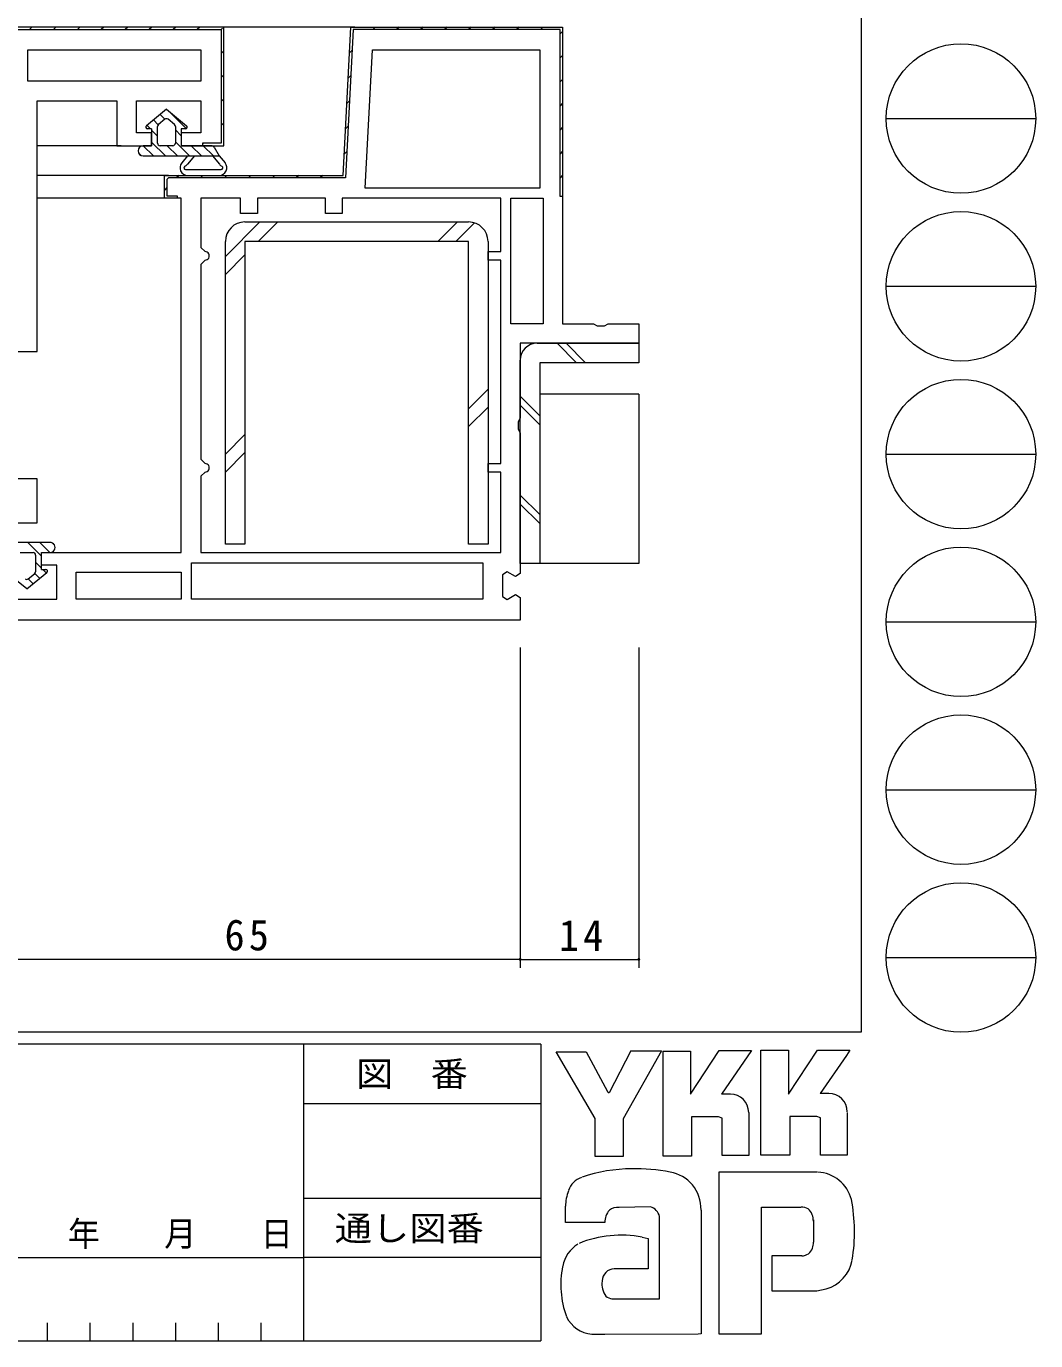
# Model space of a CAD drawing. Units: millimetres on the paper. Extents: x -420 to 373, y -297 to 267.
# Drawn here: x 253.8 to 372.9, y -297 to -141.9 of the extents above; entities that cross this region are included whole.
import ezdxf
from ezdxf.enums import TextEntityAlignment as Align

# ---------------------------------------------------------------- set-up
doc = ezdxf.new("R2010")
doc.units = ezdxf.units.MM
for name, color, linetype, lineweight in [('0-1_YKK_ZWAK', 7, 'Continuous', 9), ('0-3_YKK_12', 2, 'Continuous', 9), ('0-4_YKK_D', 6, 'Continuous', 9), ('0-6_YKK_13', 4, 'Continuous', 9), ('0-7_YKK_11', 7, 'Continuous', 9)]:
    doc.layers.add(name, color=color, linetype=linetype, lineweight=lineweight)
doc.styles.add('ＭＳ ゴシック', font='')
doc.styles.get('ＭＳ ゴシック').set_extended_font_data('MS Gothic')

msp = doc.modelspace()

# ---------------------------------------------------------------- linework, layer by layer
at = {"layer": '0-1_YKK_ZWAK'}
for p, q in [((352.3, 264.4), (352.3, -260.6)), ((355.276, -152.8), (372.916, -152.8)), ((355.276, -172.596), (372.916, -172.596)), ((355.276, -192.392), (372.916, -192.392)), ((355.276, -212.188), (372.916, -212.188)), ((355.276, -231.984), (372.916, -231.984)), ((355.276, -251.78), (372.916, -251.78)), ((352.3, -260.6), (-417.7, -260.6)), ((314.5, -262), (-417.7, -262)), ((286.5, -262), (286.5, -297)), ((314.5, -262), (314.5, -297)), ((316.337, -262.906), (319.851, -262.906)), ((320.932, -270.799), (316.337, -262.906)), ((325.136, -262.798), (322.581, -267.771)), ((328.96, -275.231), (328.96, -262.825)), ((340.474, -262.717), (343.745, -262.717)), ((340.474, -275.123), (340.474, -262.717)), ((347.178, -262.717), (350.962, -262.717)), ((350.583, -263.365), (347.461, -267.825)), ((350.962, -262.717), (350.583, -263.365)), ((336.879, -267.906), (335.84, -267.906)), ((348.501, -267.825), (347.461, -267.825)), ((286.5, -269), (314.5, -269)), ((335.474, -270.582), (332.284, -270.582)), ((339.042, -270.069), (339.042, -275.15)), ((343.88, -270.555), (343.88, -275.123)), ((347.069, -270.555), (343.88, -270.555)), ((347.502, -270.717), (347.069, -270.555)), ((347.502, -275.096), (347.502, -270.717)), ((350.664, -270.069), (350.664, -275.096)), ((343.88, -275.123), (340.474, -275.123)), ((347.502, -275.046), (347.553, -275.096)), ((350.664, -275.096), (347.502, -275.096)), ((347.124, -277.096), (335.528, -277.096)), ((335.528, -277.096), (335.528, -296.206)), ((286.5, -280.199), (314.5, -280.199)), ((317.418, -283.07), (317.418, -281.141)), ((327.446, -281.205), (323.748, -281.275)), ((333.42, -281.583), (333.42, -296.179)), ((340.555, -281.259), (345.204, -281.259)), ((340.555, -296.206), (340.555, -281.259)), ((322.067, -283.07), (317.418, -283.07)), ((328.527, -292.071), (328.527, -282.34)), ((346.673, -282.756), (346.691, -285.391)), ((185.7, -287.2), (286.5, -287.2)), ((314.5, -287.199), (286.5, -287.199)), ((341.772, -286.989), (341.772, -291.125)), ((345.313, -286.989), (341.772, -286.989)), ((327.176, -288.53), (323.181, -288.535)), ((341.772, -291.125), (347.097, -291.125)), ((347.097, -291.125), (348.178, -290.882)), ((322.905, -292.071), (328.527, -292.071)), ((328.095, -292.071), (328.446, -292.071)), ((328.527, -292.07), (328.528, -292.071)), ((256.26, -294.9), (256.26, -297)), ((261.3, -294.9), (261.3, -297)), ((266.34, -294.9), (266.34, -297)), ((271.38, -294.9), (271.38, -297)), ((276.42, -294.9), (276.42, -297)), ((281.46, -294.9), (281.46, -297)), ((333.42, -296.179), (333.095, -296.233)), ((-417.7, -297), (314.5, -297)), ((322.067, -296.26), (320.58, -296.26)), ((333.095, -296.233), (322.067, -296.26))]:
    msp.add_line(p, q, dxfattribs=at)
for points in [[(319.851, -262.906), (322.364, -267.609), (322.581, -267.771)], [(325.136, -262.798), (328.762, -262.798), (324.229, -270.826)], [(328.96, -262.825), (332.176, -262.825), (332.176, -267.923), (335.555, -262.771)], [(335.555, -262.771), (339.38, -262.771), (335.84, -267.906)], [(343.745, -262.717), (343.745, -267.908), (347.178, -262.717)], [(324.229, -270.826), (324.229, -275.258), (320.932, -275.258), (320.932, -270.799)], [(332.284, -270.582), (332.284, -275.231), (328.96, -275.231)], [(339.042, -275.15), (335.906, -275.15), (335.906, -270.744), (335.474, -270.582)], [(326.473, -284.773), (327.176, -284.935), (327.176, -288.53)], [(335.528, -296.206), (339.772, -296.206), (340.555, -296.206)]]:
    msp.add_lwpolyline(points, dxfattribs=at)
for centre in [(364.096, -152.8), (364.096, -172.596), (364.096, -192.392), (364.096, -212.188), (364.096, -231.984), (364.096, -251.78)]:
    msp.add_circle(centre, 8.82, dxfattribs=at)
for centre, radius, start, end in [((336.879, -270.069), 2.163, 0.00165, 89.99603), ((348.501, -269.988), 2.163, 0.00165, 89.99603), ((325.222, -294.401), 17.68, 89.89165, 109.30847), ((325.741, -297.463), 20.748, 78.78009, 91.46938), ((329.03, -281.496), 4.449, 40.66422, 80.31693), ((346.972, -281.44), 4.341, 14.44571, 87.08746), ((320.106, -280.055), 2.444, 109.02126, 161.51263), ((328.809, -281.485), 4.612, 358.78058, 38.76563), ((322.459, -281.166), 5.037, 158.41083, 179.71774), ((330.666, -284.187), 20.86, 350.99026, 10.67624), ((324.175, -283.007), 2.109, 138.46381, 181.71359), ((323.615, -282.971), 1.701, 85.50551, 126.78038), ((326.956, -282.754), 1.625, 14.75519, 72.44994), ((345.365, -282.479), 1.229, 16.43123, 96.91661), ((343.031, -283.208), 3.673, 4.93422, 17.03551), ((324.02, -297.854), 13.309, 79.38097, 112.05824), ((320.927, -288.927), 3.908, 121.8271, 169.08475), ((345.314, -285.684), 1.306, 269.95467, 342.90144), ((343.01, -285.041), 3.697, 343.6902, 354.75362), ((327.949, -290.395), 11.082, 168.76372, 199.80078), ((347.035, -286.745), 4.291, 285.4429, 349.90448), ((324.082, -290.328), 2.369, 171.08202, 216.71922), ((323.19, -289.979), 1.445, 90.33952, 178.03638), ((323.15, -290.565), 1.526, 230.97279, 260.7549), ((320.94, -292.443), 3.823, 207.31435, 263.59464)]:
    msp.add_arc(centre, radius, start, end, dxfattribs=at)
at = {"layer": '0-3_YKK_12'}
for p, q in [((292.552, -142.004), (98.662, -142.004)), ((264.977, -156.004), (255.077, -156.004)), ((270.577, -159.504), (255.077, -159.504)), ((270.577, -162.204), (255.077, -162.204))]:
    msp.add_line(p, q, dxfattribs=at)
at = {"layer": '0-4_YKK_D'}
for p, q in [((312.077, -215.207), (312.077, -253.004)), ((312.077, -215.207), (312.077, -253.004)), ((326.077, -215.207), (326.077, -253.004)), ((312.077, -252.004), (247.077, -252.004)), ((312.077, -252.004), (326.077, -252.004))]:
    msp.add_line(p, q, dxfattribs=at)
for centre, start, end in [((312.077, -252.004), 0, 180), ((312.077, -252.004), 0, 180), ((312.077, -252.004), 180, 0), ((312.077, -252.004), 180, 0), ((326.077, -252.004), 0, 180), ((326.077, -252.004), 180, 0)]:
    msp.add_arc(centre, 0.106, start, end, dxfattribs=at)
at = {"layer": '0-6_YKK_13'}
for p, q in [((270.327, -151.704), (267.951, -153.645)), ((270.327, -151.704), (272.703, -153.645)), ((270.528, -151.868), (272.649, -153.99)), ((268.791, -152.959), (269.361, -153.529)), ((270.137, -152.892), (269.387, -153.505)), ((269.569, -152.323), (270.137, -152.892)), ((271.267, -153.505), (270.517, -152.892)), ((268.012, -153.595), (268.421, -154.004)), ((268.577, -154.004), (268.079, -154.004)), ((268.577, -154.004), (268.577, -156.004)), ((268.577, -154.16), (269.277, -154.86)), ((269.277, -155.704), (269.277, -153.737)), ((271.377, -153.737), (271.377, -155.704)), ((271.377, -154.131), (272.077, -154.831)), ((272.077, -154.004), (272.077, -156.004)), ((272.575, -154.004), (272.077, -154.004)), ((268.577, -156.004), (267.577, -156.004)), ((267.594, -156.005), (268.793, -157.204)), ((268.577, -155.574), (270.207, -157.204)), ((271.077, -156.004), (269.577, -156.004)), ((270.421, -156.004), (271.621, -157.204)), ((271.377, -155.546), (273.036, -157.204)), ((275.705, -156.004), (272.077, -156.004)), ((273.25, -156.004), (274.45, -157.204)), ((274.664, -156.004), (275.864, -157.204)), ((267.034, -156.86), (267.321, -157.147)), ((267.577, -157.204), (276.544, -157.204)), ((272.82, -157.204), (272.126, -158.025)), ((273.619, -157.204), (272.792, -158.183)), ((275.745, -157.204), (276.572, -158.183)), ((272.582, -158.804), (276.789, -158.803)), ((272.815, -159.504), (276.549, -159.504)), ((281.334, -165.004), (277.277, -169.062)), ((279.576, -165.004), (305.976, -165.003)), ((283.457, -165.004), (281.157, -167.304)), ((304.669, -165.003), (302.369, -167.303)), ((306.681, -165.114), (304.492, -167.303)), ((279.576, -168.885), (277.277, -171.185)), ((314.077, -179.304), (326.077, -179.304)), ((316.429, -179.304), (318.729, -181.604)), ((317.49, -179.304), (319.79, -181.604)), ((326.077, -179.304), (326.077, -181.604)), ((312.077, -205.304), (312.077, -181.304)), ((314.377, -181.604), (314.377, -205.304)), ((326.077, -181.604), (314.377, -181.604)), ((308.277, -184.73), (305.977, -187.03)), ((312.077, -185.558), (314.377, -187.858)), ((326.077, -185.304), (314.377, -185.304)), ((308.277, -186.853), (305.977, -189.153)), ((312.077, -186.619), (314.377, -188.919)), ((279.577, -190.096), (277.277, -192.396)), ((279.577, -192.219), (277.277, -194.519)), ((312.077, -197.225), (314.377, -199.525)), ((312.077, -198.287), (314.377, -200.587)), ((256.577, -202.804), (247.61, -202.804)), ((255.577, -204.434), (253.947, -202.804)), ((256.561, -204.003), (255.361, -202.804)), ((257.12, -203.148), (256.833, -202.861)), ((253.077, -204.004), (254.577, -204.004)), ((254.877, -204.304), (254.877, -206.271)), ((255.577, -204.004), (256.577, -204.004)), ((255.577, -206.004), (255.577, -204.004)), ((255.577, -205.848), (254.877, -205.148)), ((255.577, -206.004), (256.075, -206.004)), ((256.142, -206.413), (255.733, -206.004)), ((314.377, -205.304), (312.077, -205.304)), ((253.827, -208.304), (251.452, -206.363)), ((253.827, -208.304), (256.203, -206.363)), ((254.017, -207.116), (254.767, -206.503)), ((254.585, -207.684), (254.017, -207.116)), ((255.364, -207.049), (254.794, -206.478))]:
    msp.add_line(p, q, dxfattribs=at)
for points in [[(275.968, -156.159), (276.544, -157.204), (277.238, -158.025)], [(308.276, -167.303), (308.277, -203.003), (305.977, -203.003), (305.976, -167.303), (279.576, -167.304), (279.577, -203.004), (277.277, -203.004), (277.276, -167.304)], [(326.077, -185.304), (326.077, -205.304), (314.377, -205.304)]]:
    msp.add_lwpolyline(points, dxfattribs=at)
for centre, radius, start, end in [((269.577, -153.737), 0.3, 129.25562, 180.00302), ((270.327, -153.124), 0.3, 50.75041, 129.25562), ((271.077, -153.737), 0.3, 0.00302, 50.75041), ((268.079, -153.802), 0.202, 129.25562, 270.00302), ((272.575, -153.802), 0.202, 270.00302, 50.75041), ((267.577, -156.604), 0.6, 90.00302, 270.00302), ((269.577, -155.704), 0.3, 180.00302, 270.00302), ((271.077, -155.704), 0.3, 270.00302, 0.00302), ((275.705, -156.304), 0.3, 28.8896, 90.00302), ((272.815, -158.604), 0.9, 139.95668, 270.00302), ((272.027, -157.54), 1, 297.55913, 319.95668), ((276.549, -158.604), 0.9, 270.00302, 40.04936), ((277.337, -157.54), 1, 220.04936, 242.44691), ((272.582, -158.604), 0.2, 117.55913, 270.00456), ((276.782, -158.603), 0.2, 268.0726, 62.44691), ((279.576, -167.304), 2.3, 90.00151, 180.00151), ((305.976, -167.303), 2.3, 0.00151, 90.00151), ((314.077, -181.304), 2, 90, 180), ((256.577, -203.404), 0.6, 270.00302, 90.00302), ((254.577, -204.304), 0.3, 0.00302, 90.00302), ((256.075, -206.206), 0.202, 309.25562, 90.00302), ((253.827, -206.883), 0.3, 230.75041, 309.25562), ((254.577, -206.271), 0.3, 309.25562, 0.00302)]:
    msp.add_arc(centre, radius, start, end, dxfattribs=at)
at = {"layer": '0-7_YKK_11'}
for p, q in [((254.45, -142.004), (254.15, -142.304)), ((257.278, -142.004), (256.978, -142.304)), ((260.107, -142.004), (259.807, -142.304)), ((262.935, -142.004), (262.635, -142.304)), ((265.763, -142.004), (265.463, -142.304)), ((268.592, -142.004), (268.292, -142.304)), ((271.42, -142.004), (271.12, -142.304)), ((274.249, -142.004), (273.949, -142.304)), ((276.931, -142.15), (276.719, -142.362)), ((294.964, -142.004), (294.664, -142.304)), ((297.793, -142.004), (297.493, -142.304)), ((300.621, -142.004), (300.321, -142.304)), ((303.45, -142.004), (303.15, -142.304)), ((306.278, -142.004), (305.978, -142.304)), ((309.107, -142.004), (308.807, -142.304)), ((311.935, -142.004), (311.635, -142.304)), ((314.763, -142.004), (314.463, -142.304)), ((317.077, -142.519), (316.777, -142.819)), ((317.077, -142.504), (317.077, -162.004)), ((277.077, -144.832), (276.777, -145.132)), ((292.235, -144.734), (291.918, -145.051)), ((317.077, -145.347), (316.777, -145.647)), ((274.377, -148.404), (253.977, -148.404)), ((277.077, -147.661), (276.777, -147.961)), ((292.078, -147.719), (291.761, -148.036)), ((317.077, -148.175), (316.777, -148.475)), ((277.077, -150.489), (276.777, -150.789)), ((291.922, -150.704), (291.605, -151.021)), ((317.077, -151.004), (316.777, -151.304)), ((277.077, -153.318), (276.777, -153.618)), ((291.765, -153.688), (291.448, -154.005)), ((317.077, -153.832), (316.777, -154.132)), ((274.691, -155.704), (274.577, -155.818)), ((291.609, -156.673), (291.292, -156.99)), ((317.077, -156.661), (316.777, -156.961)), ((271.808, -159.504), (271.508, -159.804)), ((274.636, -159.504), (274.336, -159.804)), ((277.464, -159.504), (277.164, -159.804)), ((280.293, -159.504), (279.993, -159.804)), ((283.121, -159.504), (282.821, -159.804)), ((285.95, -159.504), (285.65, -159.804)), ((288.778, -159.504), (288.478, -159.804)), ((317.077, -159.489), (316.777, -159.789)), ((270.377, -160.934), (270.077, -161.234)), ((270.377, -160.004), (270.377, -161.904)), ((314.377, -161.004), (293.785, -161.004)), ((310.977, -177.004), (310.977, -162.204)), ((317.077, -162.004), (316.777, -162.004)), ((274.377, -204.004), (309.777, -204.004)), ((273.277, -205.204), (307.677, -205.204)), ((259.677, -206.304), (272.077, -206.304))]:
    msp.add_line(p, q, dxfattribs=at)
for points in [[(277.077, -142.004), (187.077, -142.004), (187.077, -150.004), (192.077, -150.004), (192.077, -148.504), (189.777, -148.504), (189.777, -144.704), (197.377, -144.704), (197.377, -148.504), (195.577, -148.504), (195.577, -150.004), (202.077, -150.004), (205.35, -151.894), (205.577, -151.763), (205.577, -150.004), (208.077, -150.004), (211.652, -151.076)], [(187.577, -150.004), (189.577, -150.004), (189.577, -149.704), (187.377, -149.704), (187.377, -142.304), (276.777, -142.304), (276.777, -155.704), (274.577, -155.704), (274.577, -156.004), (276.577, -156.004)], [(249.577, -209.504), (257.377, -209.504), (257.377, -205.504), (255.577, -205.504), (255.577, -204.004), (272.077, -204.004), (272.077, -162.204), (270.077, -162.204), (270.077, -159.504), (291.16, -159.504), (292.077, -142.004), (317.077, -142.004), (317.077, -177.004), (320.711, -177.004), (321.144, -177.254), (322.01, -177.254), (322.443, -177.004), (326.077, -177.004), (326.077, -179.304), (312.077, -179.304), (312.077, -188.138), (311.827, -188.571), (311.827, -189.437), (312.077, -189.87), (312.077, -206.482), (311.514, -206.845), (310.541, -206.263), (309.977, -206.626), (309.977, -209.182), (310.541, -209.545), (311.514, -208.963), (312.077, -209.326), (312.077, -212.004), (247.077, -212.004)], [(252.577, -180.304), (255.077, -180.304), (255.077, -150.704), (264.477, -150.704), (264.477, -156.004), (268.577, -156.004), (268.577, -154.504), (266.777, -154.504), (266.777, -150.704), (274.377, -150.704), (274.377, -154.504), (272.077, -154.504), (272.077, -156.004), (277.077, -156.004), (277.077, -142.004)], [(316.777, -162.004), (316.777, -142.304), (292.362, -142.304), (291.445, -159.804), (270.577, -159.804), (270.377, -160.004)], [(270.377, -160.004), (270.377, -161.904), (271.577, -161.904), (271.577, -162.204)], [(274.377, -204.004), (309.777, -204.004), (309.777, -194.504), (308.277, -194.504), (308.277, -193.504), (309.777, -193.504), (309.777, -169.504), (308.277, -169.504), (308.277, -168.504), (309.777, -168.504), (309.777, -162.204), (291.077, -162.204), (291.077, -164.004), (289.077, -164.004), (289.077, -162.204), (281.077, -162.204), (281.077, -164.004), (279.077, -164.004), (279.077, -162.204), (274.377, -162.204), (274.377, -168.004), (274.877, -168.504)], [(274.877, -169.504), (274.377, -170.004), (274.377, -193.004), (274.877, -193.504)], [(238.077, -200.504), (255.077, -200.504), (255.077, -195.304), (252.577, -195.304)], [(274.877, -194.504), (274.377, -195.004), (274.377, -204.004)]]:
    msp.add_lwpolyline(points, dxfattribs=at)
for points in [[(274.377, -148.404), (253.977, -148.404), (253.977, -144.704), (274.377, -144.704)], [(314.377, -161.004), (293.785, -161.004), (294.639, -144.704), (314.377, -144.704)], [(310.977, -177.004), (310.977, -162.204), (314.777, -162.204), (314.777, -177.004)], [(273.277, -205.204), (307.677, -205.204), (307.677, -209.504), (273.277, -209.504)], [(259.677, -206.304), (272.077, -206.304), (272.077, -209.504), (259.677, -209.504)]]:
    msp.add_lwpolyline(points, close=True, dxfattribs=at)
for centre in [(274.877, -169.004), (274.877, -194.004)]:
    msp.add_arc(centre, 0.5, 269.99998, 90, dxfattribs=at)

# ---------------------------------------------------------------- texts
at = {"layer": '0-1_YKK_ZWAK', "style": 'ＭＳ ゴシック', "width": 1.1}
for s, p in [('図\u3000番', (292.698, -267.862)), ('通し図番', (290.179, -286.085))]:
    msp.add_text(s, height=2.933, dxfattribs=at).set_placement(p, align=Align.BOTTOM_LEFT)
at = {"layer": '0-1_YKK_ZWAK', "insert": (258.676, -286.169), "char_height": 2.933, "attachment_point": 7, "style": 'ＭＳ ゴシック'}
msp.add_mtext('\\T1.2;\\W0.95;年\\~\\~\\~月\\~\\~\\~日', dxfattribs=at)
at = {"layer": '0-4_YKK_D', "color": 3, "char_height": 3.666, "attachment_point": 7, "style": 'ＭＳ ゴシック'}
for s, insert in [('\\T1.21;\\W0.95;65', (277.177, -251.004)), ('\\T1.21;\\W0.95;14', (316.64, -251.004))]:
    msp.add_mtext(s, dxfattribs=dict(at, insert=insert))

doc.saveas('drawing.dxf')
